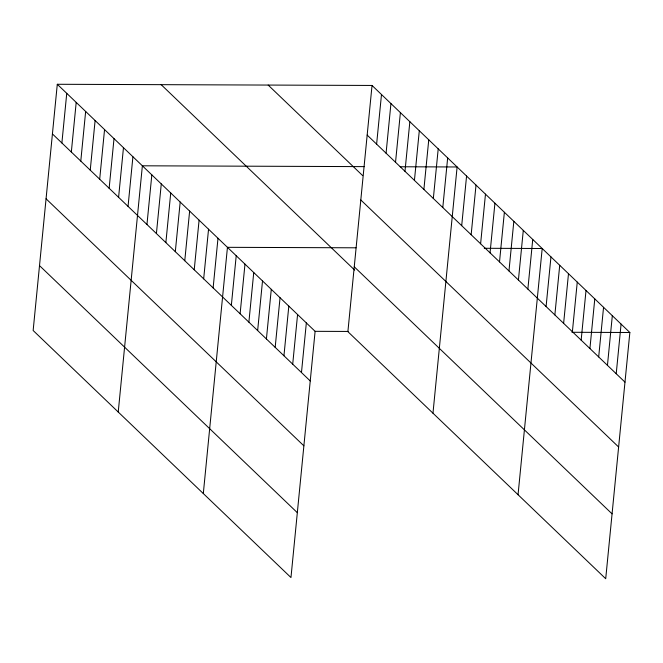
<?xml version="1.0" encoding="UTF-8"?>
<svg xmlns="http://www.w3.org/2000/svg" width="663" height="663" viewBox="0 0 663 663"><rect width="100%" height="100%" fill="white"/><g stroke="black" fill="none" stroke-linecap="round" stroke-linejoin="round"><path stroke-width="0.99" d="M57.291 84.276L33.15 330.505L290.966 577.548L315.107 331.326L57.291 84.276L372.034 85.452L629.85 332.494L605.709 578.724L347.893 331.674L372.034 85.452M61.883 142.976L66.748 93.334M71.331 152.034L76.195 102.392M80.787 161.092L85.651 111.45M90.243 170.151L95.107 120.509M99.69 179.209L104.555 129.567M109.146 188.267L114.011 138.625M118.594 197.325L123.467 147.683M128.05 206.384L132.915 156.741M118.229 412.03L142.371 165.8L364.236 166.628M146.954 224.5L151.827 174.858M156.41 233.558L161.275 183.916M165.866 242.617L170.731 192.974M175.314 251.675L180.187 202.033M184.77 260.733L189.635 211.091M194.226 269.791L199.091 220.149M203.674 278.85L208.547 229.207M213.13 287.908L217.994 238.266M203.309 493.554L227.45 247.324L356.014 247.805M231.346 305.361L236.219 255.727M240.114 313.765L244.979 264.123M248.882 322.168L253.747 272.526M257.65 330.564L262.515 280.921M266.41 338.967L271.283 289.325M275.178 347.362L280.043 297.72M283.946 355.766L288.811 306.124M292.706 364.161L297.579 314.519M301.474 372.565L306.339 322.922M376.617 144.144L381.49 94.511M386.073 153.211L390.938 103.569M395.529 162.269L400.394 112.627M404.977 171.327L409.85 121.685M414.433 180.386L419.298 130.744M423.889 189.444L428.754 139.802M433.337 198.502L438.21 148.86M442.793 207.56L447.658 157.918M432.972 413.206L457.114 166.977L400.187 166.761M461.697 225.677L466.57 176.035M471.153 234.735L476.017 185.093M480.609 243.793L485.473 194.151M490.056 252.852L494.93 203.209M499.512 261.91L504.377 212.268M508.969 270.968L513.833 221.326M518.416 280.026L523.289 230.384M527.872 289.085L532.737 239.442M518.052 494.731L542.193 248.501L484.272 248.285M546.088 306.538L550.961 256.904M554.856 314.942L559.721 265.299M563.625 323.337L568.489 273.703M572.384 331.74L577.258 282.098M581.153 340.136L586.017 290.502M589.921 348.539L594.786 298.897M598.689 356.934L603.554 307.3M607.449 365.338L612.322 315.696M616.217 373.733L621.082 324.099M315.107 331.326L348.067 331.442M571.929 332.279L629.85 332.494M367.169 135.086L624.985 382.137M268.167 85.063L362.702 175.645M360.805 199.961L618.62 447.011M354.249 266.808L612.065 513.85M161.159 84.665L354.688 270.114M52.427 133.918L310.243 380.96M46.062 198.792L303.878 445.834M39.515 265.631L297.322 512.673"/></g></svg>
